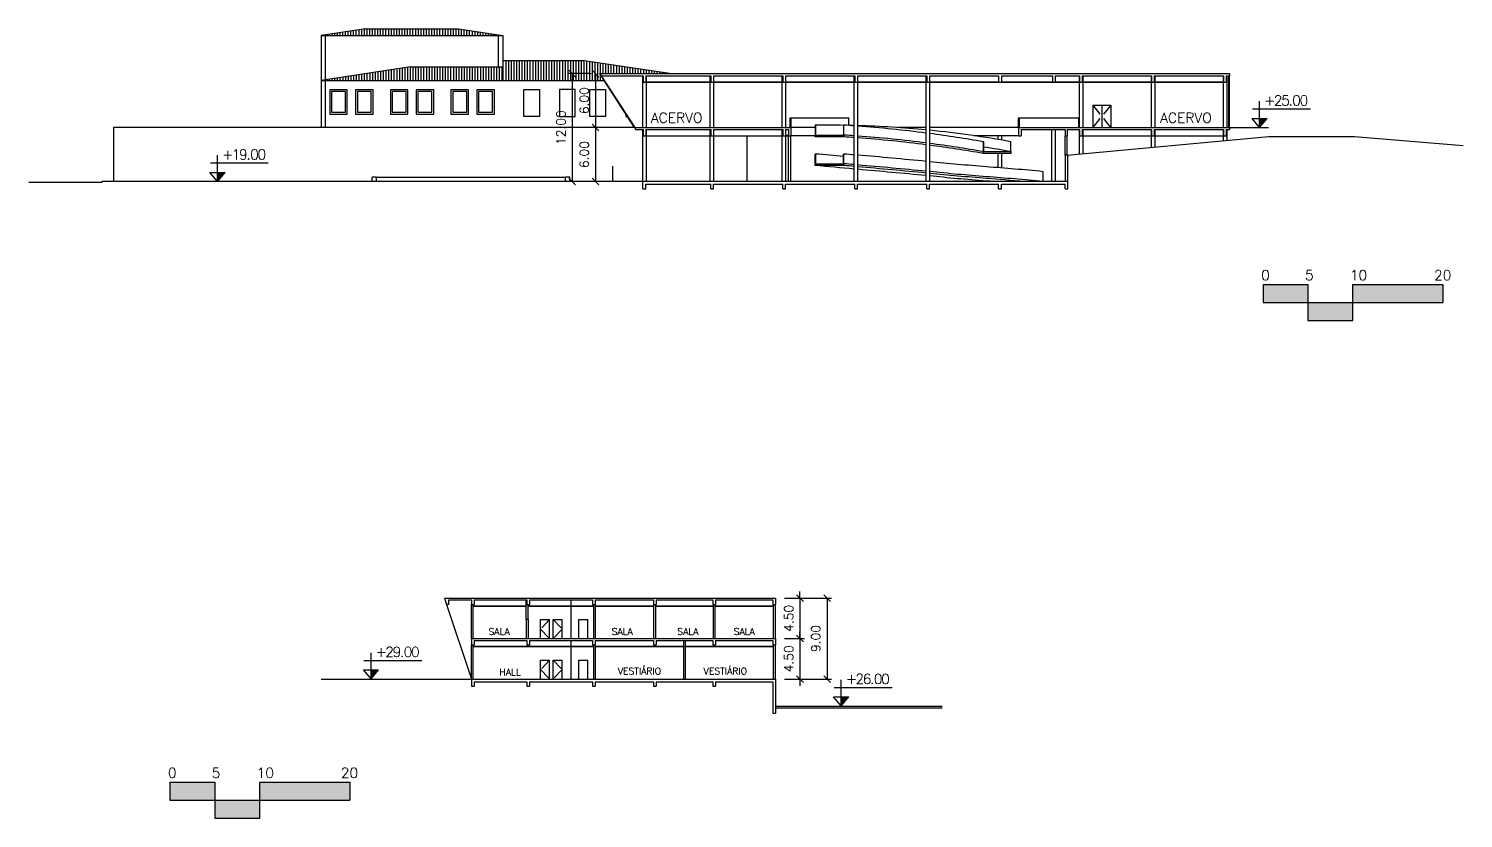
# Model space of a CAD drawing. Header units: millimetres. Extents: x 55520 to 96084, y -58491 to -49645.
# Drawn here: x 89833 to 89992.5, y -52108.5 to -52020.7 of the extents above; entities that cross this region are included whole.
import ezdxf

# ---------------------------------------------------------------- set-up
doc = ezdxf.new("R2010")
doc.units = ezdxf.units.MM
doc.header["$PDMODE"] = 35
doc.linetypes.add('HIDDEN', pattern=[9.525, 6.35, -3.175])
for name, color, linetype in [('05_Mobiliário', 1, 'Continuous'), ('Alvenaria Corte', 30, 'Continuous'), ('Alvenaria Vista', 40, 'Continuous'), ('ARQ-COTAS', 1, 'Continuous'), ('ARQ-SÍMBOLOS', 2, 'Continuous'), ('ARQ-TEXTO2', 2, 'Continuous'), ('Cinza', 9, 'Continuous'), ('Esquadrias', 241, 'Continuous'), ('Linha Fina', 100, 'Continuous'), ('Pilares', 181, 'Continuous'), ('Projeção', 60, 'HIDDEN'), ('VPORTS', 7, 'Continuous')]:
    doc.layers.add(name, color=color, linetype=linetype)
doc.styles.add('ROMANS', font='romans.shx')
doc.styles.add('Romans_Anot', font='romans.shx')
doc.dimstyles.new('Escala 1-500', dxfattribs={"dimscale": 5, "dimtxt": 0.2, "dimasz": 0.15, "dimexe": 0.1, "dimexo": 0.2, "dimgap": 0.15, "dimtad": 1, "dimzin": 4, "dimdsep": 46, "dimtxsty": 'Romans_Anot', "dimblk": 'OBLIQUE', "dimcen": 0.25, "dimclrd": 256, "dimclre": 256, "dimclrt": 2, "dimadec": 0, "dimazin": 0, "dimtfac": 1, "dimtix": 1, "dimtmove": 2, "dimatfit": 3, "dimfxl": 1, "dimtfillclr": 256, "dimlwd": -1, "dimlwe": -1, "dimarcsym": 0})

# ---------------------------------------------------------------- blocks, each defined once
blk = doc.blocks.new('Elevação Corte')
at = {"layer": 'ARQ-SÍMBOLOS'}
h = blk.add_hatch(color=1, dxfattribs=at)
h.dxf.hatch_style = 1
h.paths.add_polyline_path([(40596.7, -39724.34), (40595.86, -39724.34), (40595.86, -39725.34)])
at = {"layer": 'ARQ-SÍMBOLOS', "color": 1}
for p, q in [((40595.86, -39725.34), (40595.86, -39722.42)), ((40595.02, -39724.34), (40596.7, -39724.34)), ((40595.86, -39725.34), (40595.02, -39724.34)), ((40595.07, -39723.27), (40601.51, -39723.27)), ((40595.86, -39725.34), (40596.7, -39724.34))]:
    blk.add_line(p, q, dxfattribs=at)
blk = doc.blocks.new('_Oblique')
at = {"color": 0, "linetype": 'ByBlock', "lineweight": -2}
blk.add_line((-0.5, -0.5), (0.5, 0.5), dxfattribs=at)
blk = doc.blocks.new('*D18')
at = {"layer": 'ARQ-COTAS', "transparency": 16777216}
for p, q in [((89895.47, -52025.73), (89895.51, -52025.73)), ((89896.01, -52025.73), (89896.01, -52031.73)), ((89899.34, -52031.73), (89895.51, -52031.73))]:
    blk.add_line(p, q, dxfattribs=at)
at = {"layer": 'Defpoints', "color": 0, "transparency": 16777216}
for p in [(89896.47, -52025.73), (89896.01, -52031.73), (89900.34, -52031.73)]:
    blk.add_point(p, dxfattribs=at)
at = {"layer": 'ARQ-COTAS', "transparency": 16777216, "xscale": 0.75, "yscale": 0.75, "zscale": 0.75}
for p, rotation in [((89896.01, -52025.73), 90), ((89896.01, -52031.73), 270)]:
    blk.add_blockref('_Oblique', p, dxfattribs=dict(at, rotation=rotation))
at = {"layer": 'ARQ-COTAS', "color": 2, "transparency": 16777216, "insert": (89894.76, -52028.73), "char_height": 1, "attachment_point": 5, "rotation": 90, "style": 'Romans_Anot'}
blk.add_mtext('6.00', dxfattribs=at)
blk = doc.blocks.new('*D19')
at = {"layer": 'ARQ-COTAS', "transparency": 16777216}
for p, q in [((89899.34, -52031.73), (89895.51, -52031.73)), ((89896.01, -52031.73), (89896.01, -52037.73)), ((89900.22, -52037.73), (89895.51, -52037.73))]:
    blk.add_line(p, q, dxfattribs=at)
at = {"layer": 'Defpoints', "color": 0, "transparency": 16777216}
for p in [(89900.34, -52031.73), (89896.01, -52037.73), (89901.22, -52037.73)]:
    blk.add_point(p, dxfattribs=at)
at = {"layer": 'ARQ-COTAS', "transparency": 16777216, "xscale": 0.75, "yscale": 0.75, "zscale": 0.75}
for p, rotation in [((89896.01, -52031.73), 90), ((89896.01, -52037.73), 270)]:
    blk.add_blockref('_Oblique', p, dxfattribs=dict(at, rotation=rotation))
at = {"layer": 'ARQ-COTAS', "color": 2, "transparency": 16777216, "insert": (89894.76, -52034.73), "char_height": 1, "attachment_point": 5, "rotation": 90, "style": 'Romans_Anot'}
blk.add_mtext('6.00', dxfattribs=at)
blk = doc.blocks.new('*D20')
at = {"layer": 'ARQ-COTAS', "transparency": 16777216}
for p, q in [((89895.47, -52025.73), (89892.92, -52025.73)), ((89893.42, -52025.73), (89893.42, -52037.73)), ((89895.47, -52037.73), (89892.92, -52037.73))]:
    blk.add_line(p, q, dxfattribs=at)
at = {"layer": 'Defpoints', "color": 0, "transparency": 16777216}
for p in [(89896.47, -52025.73), (89893.42, -52037.73), (89896.47, -52037.73)]:
    blk.add_point(p, dxfattribs=at)
at = {"layer": 'ARQ-COTAS', "transparency": 16777216, "xscale": 0.75, "yscale": 0.75, "zscale": 0.75}
for p, rotation in [((89893.42, -52025.73), 90), ((89893.42, -52037.73), 270)]:
    blk.add_blockref('_Oblique', p, dxfattribs=dict(at, rotation=rotation))
at = {"layer": 'ARQ-COTAS', "color": 2, "transparency": 16777216, "insert": (89892.17, -52031.73), "char_height": 1, "attachment_point": 5, "rotation": 90, "style": 'Romans_Anot'}
blk.add_mtext('12.00', dxfattribs=at)
blk = doc.blocks.new('Escala')
at = {"layer": 'Linha Fina'}
h = blk.add_hatch(color=256, dxfattribs=at)
h.dxf.hatch_style = 1
h.paths.add_polyline_path([(40663.48, -39178.74), (40663.48, -39180.74), (40673.48, -39180.74), (40673.48, -39178.74)])
h.paths.add_polyline_path([(40663.48, -39182.74), (40663.48, -39180.74), (40658.48, -39180.74), (40658.48, -39182.74)])
h.paths.add_polyline_path([(40658.48, -39180.74), (40658.48, -39178.74), (40653.48, -39178.74), (40653.48, -39180.74)])
for p, q in [((40653.48, -39178.74), (40658.48, -39178.74)), ((40653.48, -39178.74), (40653.48, -39180.74)), ((40658.48, -39178.74), (40658.48, -39180.74)), ((40663.48, -39180.74), (40663.48, -39178.74)), ((40663.48, -39178.74), (40673.48, -39178.74)), ((40673.48, -39178.74), (40673.48, -39180.74)), ((40653.48, -39180.74), (40673.48, -39180.74)), ((40658.48, -39180.74), (40658.48, -39182.74)), ((40663.48, -39182.74), (40663.48, -39180.74)), ((40658.48, -39182.74), (40663.48, -39182.74))]:
    blk.add_line(p, q, dxfattribs=at)
at = {"layer": 'ARQ-TEXTO2', "attachment_point": 1, "style": 'ROMANS'}
for s, insert, char_height in [('0', (40653.28, -39177.13), 1.12), ('5', (40658.15, -39177.13), 1.12), ('10', (40663.14, -39177.13), 1.125), ('20', (40672.49, -39177.13), 1.125)]:
    blk.add_mtext(s, dxfattribs=dict(at, insert=insert, char_height=char_height))
blk = doc.blocks.new('*D35')
at = {"layer": 'ARQ-COTAS', "transparency": 16777216}
for p, q in [((89917.01, -52084.02), (89919.24, -52084.02)), ((89918.74, -52084.02), (89918.74, -52083.27)), ((89918.74, -52084.02), (89918.74, -52088.52)), ((89917.01, -52088.52), (89919.24, -52088.52)), ((89918.74, -52088.52), (89918.74, -52089.27))]:
    blk.add_line(p, q, dxfattribs=at)
at = {"layer": 'Defpoints', "color": 0, "transparency": 16777216}
for p in [(89916.01, -52084.02), (89916.01, -52088.52), (89918.74, -52088.52)]:
    blk.add_point(p, dxfattribs=at)
at = {"layer": 'ARQ-COTAS', "transparency": 16777216, "xscale": 0.75, "yscale": 0.75, "zscale": 0.75}
for p, rotation in [((89918.74, -52084.02), 270), ((89918.74, -52088.52), 90)]:
    blk.add_blockref('_Oblique', p, dxfattribs=dict(at, rotation=rotation))
at = {"layer": 'ARQ-COTAS', "color": 2, "transparency": 16777216, "insert": (89917.49, -52086.27), "char_height": 1, "attachment_point": 5, "rotation": 90, "style": 'Romans_Anot'}
blk.add_mtext('4.50', dxfattribs=at)
blk = doc.blocks.new('*D36')
at = {"layer": 'ARQ-COTAS', "transparency": 16777216}
for p, q in [((89917.01, -52088.52), (89919.24, -52088.52)), ((89918.74, -52088.52), (89918.74, -52087.77)), ((89918.74, -52088.52), (89918.74, -52093.02)), ((89917.01, -52093.02), (89919.24, -52093.02)), ((89918.74, -52093.02), (89918.74, -52093.77))]:
    blk.add_line(p, q, dxfattribs=at)
at = {"layer": 'Defpoints', "color": 0, "transparency": 16777216}
for p in [(89916.01, -52088.52), (89916.01, -52093.02), (89918.74, -52093.02)]:
    blk.add_point(p, dxfattribs=at)
at = {"layer": 'ARQ-COTAS', "transparency": 16777216, "xscale": 0.75, "yscale": 0.75, "zscale": 0.75}
for p, rotation in [((89918.74, -52088.52), 270), ((89918.74, -52093.02), 90)]:
    blk.add_blockref('_Oblique', p, dxfattribs=dict(at, rotation=rotation))
at = {"layer": 'ARQ-COTAS', "color": 2, "transparency": 16777216, "insert": (89917.49, -52090.77), "char_height": 1, "attachment_point": 5, "rotation": 90, "style": 'Romans_Anot'}
blk.add_mtext('4.50', dxfattribs=at)
blk = doc.blocks.new('*D37')
at = {"layer": 'ARQ-COTAS', "transparency": 16777216}
for p, q in [((89917.01, -52084.02), (89922.25, -52084.02)), ((89921.75, -52084.02), (89921.75, -52093.02)), ((89917.01, -52093.02), (89922.25, -52093.02))]:
    blk.add_line(p, q, dxfattribs=at)
at = {"layer": 'Defpoints', "color": 0, "transparency": 16777216}
for p in [(89916.01, -52084.02), (89916.01, -52093.02), (89921.75, -52093.02)]:
    blk.add_point(p, dxfattribs=at)
at = {"layer": 'ARQ-COTAS', "transparency": 16777216, "xscale": 0.75, "yscale": 0.75, "zscale": 0.75}
for p, rotation in [((89921.75, -52084.02), 90), ((89921.75, -52093.02), 270)]:
    blk.add_blockref('_Oblique', p, dxfattribs=dict(at, rotation=rotation))
at = {"layer": 'ARQ-COTAS', "color": 2, "transparency": 16777216, "insert": (89920.5, -52088.52), "char_height": 1, "attachment_point": 5, "rotation": 90, "style": 'Romans_Anot'}
blk.add_mtext('9.00', dxfattribs=at)

msp = doc.modelspace()

# ---------------------------------------------------------------- linework, layer by layer
at = {"layer": '05_Mobiliário'}
for p, q in [((89917.706, -52030.627), (89924.178, -52030.627)), ((89924.178, -52031.493), (89924.178, -52030.627)), ((89943.09, -52030.627), (89949.712, -52030.627)), ((89949.712, -52030.627), (89949.712, -52031.727)), ((89945.764, -52037.727), (89945.764, -52036.627))]:
    msp.add_line(p, q, dxfattribs=at)
for centre, radius, start, end in [((89920.815, -52180.447), 148.991, 88.93879, 90.12721), ((89914.395, -52175.315), 144.154, 85.87256, 86.3294), ((89920.815, -52180.447), 148.991, 88.47846, 88.69809), ((89921.63, -52146.886), 115.435, 84.46151, 88.24208), ((89914.395, -52175.315), 144.154, 82.67651, 85.71315), ((89921.63, -52146.886), 115.435, 79.73906, 84.26201), ((89914.395, -52175.315), 144.154, 80.12508, 82.51619), ((89845.917, -52900.768), 869.307, 84.874801, 85.079259), ((89849.057, -52900.768), 869.307, 85.003395, 85.079259), ((89849.057, -52900.749), 869.307, 84.473884, 84.97693), ((89849.057, -52900.749), 869.307, 84.243363, 84.447397), ((89921.836, -52233.406), 198.104, 84.89712, 85.82713), ((89923.975, -52254.04), 218.502, 84.27688, 85.93704)]:
    msp.add_arc(centre, radius, start, end, dxfattribs=at)
at = {"layer": 'Alvenaria Corte'}
for p, q in [((89917.458, -52037.727), (89917.458, -52032.627)), ((89917.706, -52037.727), (89917.706, -52032.627)), ((89948.198, -52034.789), (89948.198, -52032.627)), ((89948.446, -52034.789), (89948.446, -52032.627)), ((89871.671, -52037.227), (89871.171, -52037.227)), ((89871.171, -52037.727), (89871.171, -52037.227)), ((89871.671, -52037.727), (89871.671, -52037.227)), ((89893.171, -52037.227), (89892.671, -52037.227)), ((89892.671, -52037.727), (89892.671, -52037.227)), ((89893.171, -52037.727), (89893.171, -52037.227)), ((89888.31, -52086.417), (89888.31, -52084.217)), ((89896.01, -52088.517), (89896.01, -52084.217)), ((89882.21, -52088.517), (89882.21, -52084.717)), ((89882.41, -52088.517), (89882.41, -52084.717)), ((89888.51, -52086.417), (89888.51, -52084.717)), ((89895.81, -52088.517), (89895.81, -52084.717)), ((89902.51, -52088.517), (89902.51, -52084.717)), ((89902.71, -52088.517), (89902.71, -52084.717)), ((89909.11, -52088.517), (89909.11, -52084.717)), ((89909.31, -52088.517), (89909.31, -52084.717)), ((89915.81, -52088.517), (89915.81, -52084.717)), ((89916.01, -52088.517), (89916.01, -52084.717)), ((89888.51, -52086.417), (89888.31, -52086.417)), ((89882.21, -52093.017), (89882.21, -52089.217)), ((89882.41, -52093.017), (89882.41, -52089.217)), ((89895.81, -52093.017), (89895.81, -52089.217)), ((89896.01, -52093.017), (89896.01, -52088.717)), ((89905.81, -52093.017), (89905.81, -52088.717)), ((89906.01, -52093.017), (89906.01, -52088.717)), ((89915.81, -52093.017), (89915.81, -52089.217)), ((89916.01, -52093.017), (89916.01, -52089.217))]:
    msp.add_line(p, q, dxfattribs=at)
at = {"layer": 'Alvenaria Vista'}
for p, q in [((89901.271, -52031.727), (89901.271, -52025.977)), ((89901.671, -52026.627), (89901.671, -52025.977)), ((89901.671, -52031.727), (89901.671, -52026.677)), ((89908.771, -52026.627), (89908.771, -52025.977)), ((89908.771, -52031.727), (89908.771, -52026.677)), ((89909.171, -52026.627), (89909.171, -52025.977)), ((89909.171, -52031.727), (89909.171, -52026.677)), ((89916.771, -52026.627), (89916.771, -52025.977)), ((89916.771, -52031.727), (89916.771, -52026.677)), ((89917.171, -52026.627), (89917.171, -52025.977)), ((89917.171, -52031.727), (89917.171, -52026.677)), ((89924.771, -52026.627), (89924.771, -52025.977)), ((89924.771, -52037.727), (89924.771, -52026.677)), ((89925.171, -52026.627), (89925.171, -52025.977)), ((89925.171, -52037.727), (89925.171, -52026.677)), ((89932.771, -52026.627), (89932.771, -52025.977)), ((89932.771, -52037.727), (89932.771, -52026.677)), ((89933.171, -52026.627), (89933.171, -52025.977)), ((89933.171, -52037.727), (89933.171, -52026.677)), ((89949.771, -52025.977), (89949.771, -52026.627)), ((89949.771, -52026.677), (89949.771, -52031.727)), ((89950.171, -52025.977), (89950.171, -52026.627)), ((89950.171, -52026.677), (89950.171, -52031.727)), ((89957.771, -52025.977), (89957.771, -52026.627)), ((89957.771, -52026.677), (89957.771, -52031.727)), ((89958.171, -52025.977), (89958.171, -52026.627)), ((89958.171, -52026.677), (89958.171, -52031.727)), ((89965.771, -52025.977), (89965.771, -52026.627)), ((89965.771, -52026.677), (89965.771, -52031.727)), ((89966.171, -52025.977), (89966.171, -52031.727)), ((89901.271, -52037.727), (89901.271, -52031.927)), ((89901.671, -52037.727), (89901.671, -52031.927)), ((89908.771, -52037.727), (89908.771, -52031.927)), ((89909.171, -52037.727), (89909.171, -52031.927)), ((89916.771, -52037.727), (89916.771, -52031.927)), ((89917.171, -52032.577), (89917.171, -52031.927)), ((89920.434, -52031.727), (89917.706, -52031.727)), ((89932.771, -52031.727), (89929.61, -52031.727)), ((89943.04, -52031.727), (89933.171, -52031.727)), ((89946.747, -52037.727), (89946.747, -52031.927)), ((89947.147, -52037.727), (89947.147, -52031.927)), ((89949.771, -52031.927), (89949.771, -52034.667)), ((89950.171, -52031.927), (89950.171, -52034.63)), ((89957.771, -52031.927), (89957.771, -52033.93)), ((89958.171, -52031.927), (89958.171, -52033.893)), ((89965.771, -52031.927), (89965.771, -52033.194)), ((89966.171, -52031.927), (89966.171, -52033.157)), ((89917.171, -52037.727), (89917.171, -52032.627)), ((89920.434, -52032.627), (89917.706, -52032.627)), ((89943.04, -52032.627), (89938.066, -52032.627)), ((89940.771, -52033.049), (89940.771, -52032.627)), ((89941.171, -52033.117), (89941.171, -52032.627)), ((89940.771, -52036.184), (89940.771, -52034.597)), ((89941.171, -52036.215), (89941.171, -52034.597)), ((89893.31, -52084.867), (89893.31, -52084.217)), ((89893.31, -52088.517), (89893.31, -52084.917)), ((89888.31, -52086.417), (89888.31, -52088.517)), ((89888.51, -52086.417), (89888.51, -52088.517)), ((89893.31, -52089.367), (89893.31, -52088.717)), ((89893.31, -52093.017), (89893.31, -52089.417))]:
    msp.add_line(p, q, dxfattribs=at)
at = {"layer": 'Alvenaria Vista', "color": 1}
for p, q in [((89842.428, -52031.727), (89842.428, -52037.727)), ((89900.342, -52031.727), (89842.428, -52031.727)), ((89901.671, -52032.627), (89908.771, -52032.627)), ((89909.171, -52032.627), (89916.771, -52032.627)), ((89912.841, -52032.627), (89912.841, -52037.727)), ((89950.171, -52032.627), (89957.771, -52032.627)), ((89958.171, -52032.627), (89965.771, -52032.627)), ((89871.671, -52037.227), (89892.671, -52037.227)), ((89889.91, -52088.517), (89889.91, -52086.417)), ((89889.91, -52086.417), (89890.91, -52086.417)), ((89890.91, -52088.517), (89890.91, -52086.417)), ((89891.31, -52086.417), (89892.31, -52086.417)), ((89891.31, -52088.517), (89891.31, -52086.417)), ((89892.31, -52088.517), (89892.31, -52086.417)), ((89894.16, -52086.417), (89895.16, -52086.417)), ((89894.16, -52088.517), (89894.16, -52086.417)), ((89895.16, -52088.517), (89895.16, -52086.417)), ((89889.91, -52093.017), (89889.91, -52090.917)), ((89889.91, -52090.917), (89890.91, -52090.917)), ((89890.91, -52093.017), (89890.91, -52090.917)), ((89891.31, -52093.017), (89891.31, -52090.917)), ((89891.31, -52090.917), (89892.31, -52090.917)), ((89892.31, -52093.017), (89892.31, -52090.917)), ((89894.16, -52093.017), (89894.16, -52090.917)), ((89894.16, -52090.917), (89895.16, -52090.917)), ((89895.16, -52093.017), (89895.16, -52090.917))]:
    msp.add_line(p, q, dxfattribs=at)
at = {"layer": 'Alvenaria Vista'}
for centre, radius, start, end in [((89914.395, -52176.415), 144.154, 85.87256, 86.3294), ((89914.395, -52176.615), 144.154, 85.87256, 86.3294), ((89914.395, -52176.415), 144.154, 82.67651, 85.71315), ((89914.395, -52176.615), 144.154, 82.67651, 85.71315), ((89914.395, -52176.415), 144.154, 80.12508, 82.51619), ((89914.395, -52176.615), 144.154, 80.12508, 82.51619), ((89921.63, -52147.986), 115.435, 79.73906, 81.26136), ((89845.867, -52902.049), 869.307, 84.792295, 85.079259), ((89849.057, -52901.849), 869.307, 85.003395, 85.079259), ((89849.057, -52902.049), 869.307, 85.003395, 85.079259), ((89849.057, -52901.849), 869.307, 84.473884, 84.97693), ((89849.057, -52902.049), 869.307, 84.473884, 84.97693), ((89849.031, -52902.332), 869.307, 84.473884, 84.975227), ((89849.057, -52901.849), 869.307, 84.243363, 84.447397), ((89849.03, -52902.332), 869.307, 84.243363, 84.447397), ((89849.057, -52902.049), 869.307, 84.243363, 84.447397), ((89921.809, -52234.988), 198.104, 84.89712, 85.82713), ((89921.836, -52234.506), 198.104, 84.89712, 85.82713), ((89921.836, -52234.706), 198.104, 84.89712, 85.82713), ((89923.947, -52255.622), 218.502, 85.72896, 85.93704), ((89923.975, -52255.14), 218.502, 84.27688, 85.93704), ((89923.975, -52255.34), 218.502, 84.82938, 85.93704)]:
    msp.add_arc(centre, radius, start, end, dxfattribs=at)
at = {"layer": 'Cinza'}
for p, q in [((89870.451, -52020.736), (89865.51, -52021.477)), ((89870.286, -52020.76), (89870.286, -52021.477)), ((89870.451, -52020.736), (89880.786, -52020.736)), ((89870.586, -52020.736), (89870.586, -52021.477)), ((89870.886, -52020.736), (89870.886, -52021.477)), ((89871.186, -52020.736), (89871.186, -52021.477)), ((89871.486, -52020.736), (89871.486, -52021.477)), ((89871.786, -52020.736), (89871.786, -52021.477)), ((89872.086, -52020.736), (89872.086, -52021.477)), ((89872.386, -52020.736), (89872.386, -52021.477)), ((89872.686, -52020.736), (89872.686, -52021.477)), ((89872.986, -52020.736), (89872.986, -52021.477)), ((89873.286, -52020.736), (89873.286, -52021.477)), ((89873.586, -52020.736), (89873.586, -52021.477)), ((89873.886, -52020.736), (89873.886, -52021.477)), ((89874.186, -52020.736), (89874.186, -52021.477)), ((89874.486, -52020.736), (89874.486, -52021.477)), ((89874.786, -52020.736), (89874.786, -52021.477)), ((89875.086, -52020.736), (89875.086, -52021.477)), ((89875.386, -52020.736), (89875.386, -52021.477)), ((89875.686, -52020.736), (89875.686, -52021.477)), ((89875.986, -52020.736), (89875.986, -52021.477)), ((89876.286, -52020.736), (89876.286, -52021.477)), ((89876.586, -52020.736), (89876.586, -52021.477)), ((89876.886, -52020.736), (89876.886, -52021.477)), ((89877.186, -52020.736), (89877.186, -52021.477)), ((89877.486, -52020.736), (89877.486, -52021.477)), ((89877.786, -52020.736), (89877.786, -52021.477)), ((89878.086, -52020.736), (89878.086, -52021.477)), ((89878.386, -52020.736), (89878.386, -52021.477)), ((89878.686, -52020.736), (89878.686, -52021.477)), ((89878.986, -52020.736), (89878.986, -52021.477)), ((89879.286, -52020.736), (89879.286, -52021.477)), ((89879.586, -52020.736), (89879.586, -52021.477)), ((89879.886, -52020.736), (89879.886, -52021.477)), ((89880.186, -52020.736), (89880.186, -52021.477)), ((89880.486, -52020.736), (89880.486, -52021.477)), ((89880.786, -52020.736), (89885.727, -52021.477)), ((89880.786, -52020.736), (89880.786, -52021.477)), ((89865.51, -52021.477), (89865.51, -52031.727)), ((89865.51, -52021.477), (89885.727, -52021.477)), ((89866.01, -52026.402), (89866.01, -52021.477)), ((89866.086, -52021.39), (89866.086, -52021.477)), ((89866.386, -52021.345), (89866.386, -52021.477)), ((89866.686, -52021.3), (89866.686, -52021.477)), ((89866.986, -52021.255), (89866.986, -52021.477)), ((89867.286, -52021.21), (89867.286, -52021.477)), ((89867.586, -52021.165), (89867.586, -52021.477)), ((89867.886, -52021.12), (89867.886, -52021.477)), ((89868.186, -52021.075), (89868.186, -52021.477)), ((89868.486, -52021.03), (89868.486, -52021.477)), ((89868.786, -52020.985), (89868.786, -52021.477)), ((89869.086, -52020.94), (89869.086, -52021.477)), ((89869.386, -52020.895), (89869.386, -52021.477)), ((89869.686, -52020.85), (89869.686, -52021.477)), ((89869.986, -52020.805), (89869.986, -52021.477)), ((89881.086, -52020.781), (89881.086, -52021.477)), ((89881.386, -52020.826), (89881.386, -52021.477)), ((89881.686, -52020.871), (89881.686, -52021.477)), ((89881.986, -52020.916), (89881.986, -52021.477)), ((89882.286, -52020.961), (89882.286, -52021.477)), ((89882.586, -52021.006), (89882.586, -52021.477)), ((89882.886, -52021.051), (89882.886, -52021.477)), ((89883.186, -52021.096), (89883.186, -52021.477)), ((89883.486, -52021.141), (89883.486, -52021.477)), ((89883.786, -52021.186), (89883.786, -52021.477)), ((89884.086, -52021.231), (89884.086, -52021.477)), ((89884.386, -52021.276), (89884.386, -52021.477)), ((89884.686, -52021.321), (89884.686, -52021.477)), ((89884.986, -52021.366), (89884.986, -52021.477)), ((89885.227, -52024.989), (89885.227, -52021.477)), ((89885.286, -52021.411), (89885.286, -52021.477)), ((89885.727, -52021.477), (89885.727, -52026.477)), ((89875.431, -52024.989), (89865.51, -52026.477)), ((89871.81, -52025.532), (89871.81, -52026.477)), ((89872.11, -52025.487), (89872.11, -52026.477)), ((89872.41, -52025.442), (89872.41, -52026.477)), ((89872.71, -52025.397), (89872.71, -52026.477)), ((89873.01, -52025.352), (89873.01, -52026.477)), ((89873.31, -52025.307), (89873.31, -52026.477)), ((89873.61, -52025.262), (89873.61, -52026.477)), ((89873.91, -52025.217), (89873.91, -52026.477)), ((89874.21, -52025.172), (89874.21, -52026.477)), ((89874.51, -52025.127), (89874.51, -52026.477)), ((89874.81, -52025.082), (89874.81, -52026.477)), ((89875.11, -52025.037), (89875.11, -52026.477)), ((89875.41, -52024.992), (89875.41, -52026.477)), ((89875.431, -52024.989), (89885.727, -52024.989)), ((89875.71, -52024.989), (89875.71, -52026.477)), ((89876.01, -52024.989), (89876.01, -52026.477)), ((89876.31, -52024.989), (89876.31, -52026.477)), ((89876.61, -52024.989), (89876.61, -52026.477)), ((89876.91, -52024.989), (89876.91, -52026.477)), ((89877.21, -52024.989), (89877.21, -52026.477)), ((89877.51, -52024.989), (89877.51, -52026.477)), ((89877.81, -52024.989), (89877.81, -52026.477)), ((89878.11, -52024.989), (89878.11, -52026.477)), ((89878.41, -52024.989), (89878.41, -52026.477)), ((89878.71, -52024.989), (89878.71, -52026.477)), ((89879.01, -52024.989), (89879.01, -52026.477)), ((89879.31, -52024.989), (89879.31, -52026.477)), ((89879.61, -52024.989), (89879.61, -52026.477)), ((89879.91, -52024.989), (89879.91, -52026.477)), ((89880.21, -52024.989), (89880.21, -52026.477)), ((89880.51, -52024.989), (89880.51, -52026.477)), ((89880.81, -52024.989), (89880.81, -52026.477)), ((89881.11, -52024.989), (89881.11, -52026.477)), ((89881.41, -52024.989), (89881.41, -52026.477)), ((89881.71, -52024.989), (89881.71, -52026.477)), ((89882.01, -52024.989), (89882.01, -52026.477)), ((89882.31, -52024.989), (89882.31, -52026.477)), ((89882.61, -52024.989), (89882.61, -52026.477)), ((89882.91, -52024.989), (89882.91, -52026.477)), ((89883.21, -52024.989), (89883.21, -52026.477)), ((89883.51, -52024.989), (89883.51, -52026.477)), ((89883.81, -52024.989), (89883.81, -52026.477)), ((89884.11, -52024.989), (89884.11, -52026.477)), ((89884.41, -52024.989), (89884.41, -52026.477)), ((89884.71, -52024.989), (89884.71, -52026.477)), ((89885.01, -52024.989), (89885.01, -52026.477)), ((89885.31, -52024.989), (89885.31, -52026.477)), ((89885.61, -52024.989), (89885.61, -52026.477)), ((89885.727, -52024.287), (89894.764, -52024.287)), ((89886.027, -52024.287), (89886.027, -52026.477)), ((89886.327, -52024.287), (89886.327, -52026.477)), ((89886.627, -52024.287), (89886.627, -52026.477)), ((89886.927, -52024.287), (89886.927, -52026.477)), ((89887.227, -52024.287), (89887.227, -52026.477)), ((89887.527, -52024.287), (89887.527, -52026.477)), ((89887.827, -52024.287), (89887.827, -52026.477)), ((89888.127, -52024.287), (89888.127, -52026.477)), ((89888.427, -52024.287), (89888.427, -52026.477)), ((89888.727, -52024.287), (89888.727, -52026.477)), ((89889.027, -52024.287), (89889.027, -52026.477)), ((89889.327, -52024.287), (89889.327, -52026.477)), ((89889.627, -52024.287), (89889.627, -52026.477)), ((89889.927, -52024.287), (89889.927, -52026.477)), ((89890.227, -52024.287), (89890.227, -52026.477)), ((89890.527, -52024.287), (89890.527, -52026.477)), ((89890.827, -52024.287), (89890.827, -52026.477)), ((89891.127, -52024.287), (89891.127, -52026.477)), ((89891.427, -52024.287), (89891.427, -52026.477)), ((89891.727, -52024.287), (89891.727, -52026.477)), ((89892.027, -52024.287), (89892.027, -52026.477)), ((89892.327, -52024.287), (89892.327, -52026.477)), ((89892.627, -52024.287), (89892.627, -52026.477)), ((89892.927, -52024.287), (89892.927, -52026.477)), ((89893.227, -52024.287), (89893.227, -52026.477)), ((89893.527, -52024.287), (89893.527, -52026.477)), ((89893.827, -52024.287), (89893.827, -52026.477)), ((89894.127, -52024.287), (89894.127, -52026.477)), ((89894.427, -52024.287), (89894.427, -52026.477)), ((89894.727, -52024.287), (89894.727, -52026.477)), ((89894.764, -52024.287), (89904.513, -52025.727)), ((89895.027, -52024.326), (89895.027, -52026.477)), ((89895.327, -52024.37), (89895.327, -52026.477)), ((89895.627, -52024.414), (89895.627, -52026.477)), ((89895.927, -52024.459), (89895.927, -52026.477)), ((89896.227, -52024.503), (89896.227, -52026.477)), ((89896.527, -52024.547), (89896.527, -52025.727)), ((89896.827, -52024.592), (89896.827, -52025.727)), ((89897.127, -52024.636), (89897.127, -52025.727)), ((89897.427, -52024.68), (89897.427, -52025.727)), ((89897.727, -52024.724), (89897.727, -52025.727)), ((89898.027, -52024.769), (89898.027, -52025.727)), ((89898.327, -52024.813), (89898.327, -52025.727)), ((89898.627, -52024.857), (89898.627, -52025.727)), ((89898.927, -52024.902), (89898.927, -52025.727)), ((89899.227, -52024.946), (89899.227, -52025.727)), ((89899.527, -52024.99), (89899.527, -52025.727)), ((89899.827, -52025.035), (89899.827, -52025.727)), ((89900.127, -52025.079), (89900.127, -52025.727)), ((89900.427, -52025.123), (89900.427, -52025.727)), ((89900.727, -52025.168), (89900.727, -52025.727)), ((89901.027, -52025.212), (89901.027, -52025.727)), ((89901.327, -52025.256), (89901.327, -52025.727)), ((89901.627, -52025.3), (89901.627, -52025.727)), ((89901.927, -52025.345), (89901.927, -52025.727)), ((89902.227, -52025.389), (89902.227, -52025.727)), ((89902.527, -52025.433), (89902.527, -52025.727)), ((89902.827, -52025.478), (89902.827, -52025.727)), ((89903.127, -52025.522), (89903.127, -52025.727)), ((89865.51, -52026.477), (89896.955, -52026.477)), ((89865.81, -52026.432), (89865.81, -52026.477)), ((89866.01, -52031.727), (89866.01, -52026.477)), ((89866.11, -52026.387), (89866.11, -52026.477)), ((89866.41, -52026.342), (89866.41, -52026.477)), ((89866.71, -52026.297), (89866.71, -52026.477)), ((89867.01, -52026.252), (89867.01, -52026.477)), ((89867.31, -52026.207), (89867.31, -52026.477)), ((89867.61, -52026.162), (89867.61, -52026.477)), ((89867.91, -52026.117), (89867.91, -52026.477)), ((89868.21, -52026.072), (89868.21, -52026.477)), ((89868.51, -52026.027), (89868.51, -52026.477)), ((89868.81, -52025.982), (89868.81, -52026.477)), ((89869.11, -52025.937), (89869.11, -52026.477)), ((89869.41, -52025.892), (89869.41, -52026.477)), ((89869.71, -52025.847), (89869.71, -52026.477)), ((89870.01, -52025.802), (89870.01, -52026.477)), ((89870.31, -52025.757), (89870.31, -52026.477)), ((89870.61, -52025.712), (89870.61, -52026.477)), ((89870.91, -52025.667), (89870.91, -52026.477)), ((89871.21, -52025.622), (89871.21, -52026.477)), ((89871.51, -52025.577), (89871.51, -52026.477)), ((89896.527, -52025.814), (89896.527, -52026.477)), ((89903.427, -52025.566), (89903.427, -52025.727)), ((89903.727, -52025.611), (89903.727, -52025.727)), ((89904.027, -52025.655), (89904.027, -52025.727))]:
    msp.add_line(p, q, dxfattribs=at)
for points in [[(89866.47, -52027.527), (89866.47, -52030.227), (89868.42, -52030.227), (89868.42, -52027.527)], [(89866.67, -52027.727), (89866.67, -52030.027), (89868.22, -52030.027), (89868.22, -52027.727)], [(89869.339, -52027.527), (89869.339, -52030.227), (89871.289, -52030.227), (89871.289, -52027.527)], [(89869.539, -52027.727), (89869.539, -52030.027), (89871.089, -52030.027), (89871.089, -52027.727)], [(89873.209, -52027.527), (89873.209, -52030.227), (89875.159, -52030.227), (89875.159, -52027.527)], [(89873.409, -52027.727), (89873.409, -52030.027), (89874.959, -52030.027), (89874.959, -52027.727)], [(89876.079, -52027.527), (89876.079, -52030.227), (89878.029, -52030.227), (89878.029, -52027.527)], [(89876.279, -52027.727), (89876.279, -52030.027), (89877.829, -52030.027), (89877.829, -52027.727)], [(89879.948, -52027.527), (89879.948, -52030.227), (89881.898, -52030.227), (89881.898, -52027.527)], [(89880.148, -52027.727), (89880.148, -52030.027), (89881.698, -52030.027), (89881.698, -52027.727)], [(89882.818, -52027.527), (89882.818, -52030.227), (89884.768, -52030.227), (89884.768, -52027.527)], [(89883.018, -52027.727), (89883.018, -52030.027), (89884.568, -52030.027), (89884.568, -52027.727)], [(89888.035, -52027.477), (89889.785, -52027.477), (89889.785, -52030.477), (89888.035, -52030.477)], [(89893.762, -52027.477), (89892.012, -52027.477), (89892.012, -52030.477), (89893.762, -52030.477)], [(89895.387, -52027.477), (89897.137, -52027.477), (89897.137, -52030.477), (89895.387, -52030.477)]]:
    msp.add_lwpolyline(points, close=True, dxfattribs=at)
msp.add_lwpolyline([(89899.364, -52030.212), (89899.364, -52030.477), (89899.535, -52030.477)], dxfattribs=at)
at = {"layer": 'Esquadrias'}
for p, q in [((89900.342, -52031.727), (89896.632, -52025.977)), ((89900.401, -52031.727), (89896.691, -52025.977)), ((89901.621, -52026.627), (89908.821, -52026.627)), ((89901.621, -52026.677), (89908.821, -52026.677)), ((89909.121, -52026.627), (89916.821, -52026.627)), ((89909.121, -52026.677), (89916.821, -52026.677)), ((89917.121, -52026.627), (89924.821, -52026.627)), ((89917.121, -52026.677), (89924.821, -52026.677)), ((89925.121, -52026.627), (89932.821, -52026.627)), ((89925.121, -52026.677), (89932.821, -52026.677)), ((89933.121, -52026.627), (89940.821, -52026.627)), ((89933.121, -52026.677), (89940.821, -52026.677)), ((89941.121, -52026.627), (89946.797, -52026.627)), ((89941.121, -52026.677), (89946.797, -52026.677)), ((89947.097, -52026.627), (89949.821, -52026.627)), ((89947.097, -52026.677), (89949.821, -52026.677)), ((89950.121, -52026.627), (89957.821, -52026.627)), ((89950.121, -52026.677), (89957.821, -52026.677)), ((89958.121, -52026.627), (89965.821, -52026.627)), ((89958.121, -52026.677), (89965.821, -52026.677)), ((89966.421, -52031.727), (89966.421, -52025.977)), ((89966.471, -52031.727), (89966.471, -52025.977)), ((89917.656, -52031.727), (89917.656, -52030.627)), ((89917.656, -52030.627), (89917.706, -52030.627)), ((89917.706, -52030.627), (89917.706, -52031.727)), ((89920.484, -52031.457), (89920.434, -52031.457)), ((89920.434, -52031.457), (89920.434, -52032.557)), ((89920.484, -52032.557), (89920.484, -52031.457)), ((89923.624, -52031.457), (89923.574, -52031.457)), ((89923.574, -52031.457), (89923.574, -52032.557)), ((89923.624, -52032.557), (89923.624, -52031.457)), ((89943.04, -52031.727), (89943.04, -52030.627)), ((89943.04, -52030.627), (89943.09, -52030.627)), ((89943.09, -52030.627), (89943.09, -52031.727)), ((89917.121, -52032.577), (89917.458, -52032.577)), ((89917.121, -52032.627), (89917.458, -52032.627)), ((89939.167, -52033.297), (89939.117, -52033.297)), ((89939.117, -52033.297), (89939.117, -52034.397)), ((89939.167, -52034.397), (89939.167, -52033.297)), ((89942.192, -52033.297), (89942.142, -52033.297)), ((89942.142, -52033.297), (89942.142, -52034.397)), ((89942.192, -52034.397), (89942.192, -52033.297)), ((89920.484, -52034.665), (89920.434, -52034.665)), ((89920.434, -52035.747), (89920.434, -52034.665)), ((89920.484, -52035.747), (89920.484, -52034.665)), ((89923.624, -52034.665), (89923.574, -52034.665)), ((89923.574, -52035.747), (89923.574, -52034.665)), ((89923.624, -52035.747), (89923.624, -52034.665)), ((89882.41, -52084.867), (89888.31, -52084.867)), ((89882.41, -52084.917), (89888.31, -52084.917)), ((89888.51, -52084.867), (89895.81, -52084.867)), ((89888.51, -52084.917), (89895.81, -52084.917)), ((89896.01, -52084.867), (89902.51, -52084.867)), ((89896.01, -52084.917), (89902.51, -52084.917)), ((89902.71, -52084.867), (89909.11, -52084.867)), ((89902.71, -52084.917), (89909.11, -52084.917)), ((89909.31, -52084.867), (89915.81, -52084.867)), ((89909.31, -52084.917), (89915.81, -52084.917)), ((89882.41, -52089.367), (89895.81, -52089.367)), ((89882.41, -52089.417), (89895.81, -52089.417)), ((89896.01, -52089.367), (89905.81, -52089.367)), ((89896.01, -52089.417), (89905.81, -52089.417)), ((89906.01, -52089.367), (89915.81, -52089.367)), ((89906.01, -52089.417), (89915.81, -52089.417))]:
    msp.add_line(p, q, dxfattribs=at)
at = {"layer": 'Linha Fina', "linetype": 'HIDDEN', "ltscale": 0.2}
for p, q in [((89953.276, -52029.227), (89951.276, -52031.727)), ((89951.276, -52029.227), (89953.276, -52031.727)), ((89890.91, -52086.417), (89889.91, -52087.467)), ((89889.91, -52087.467), (89890.91, -52088.517)), ((89891.31, -52086.417), (89892.31, -52087.467)), ((89892.31, -52087.467), (89891.31, -52088.517)), ((89890.91, -52090.917), (89889.91, -52091.967)), ((89891.31, -52090.917), (89892.31, -52091.967)), ((89889.91, -52091.967), (89890.91, -52093.017)), ((89892.31, -52091.967), (89891.31, -52093.017))]:
    msp.add_line(p, q, dxfattribs=at)
at = {"layer": 'Linha Fina'}
for p, q in [((89951.276, -52029.227), (89953.276, -52029.227)), ((89951.276, -52029.227), (89951.276, -52031.727)), ((89952.276, -52029.227), (89952.276, -52031.727)), ((89953.276, -52029.227), (89953.276, -52031.727)), ((89897.888, -52036.027), (89897.888, -52037.727)), ((89879.444, -52084.717), (89882.21, -52093.017))]:
    msp.add_line(p, q, dxfattribs=at)
at = {"layer": 'Pilares'}
for p, q in [((89896.471, -52025.727), (89966.471, -52025.727)), ((89896.471, -52025.727), (89896.632, -52025.977)), ((89896.632, -52025.977), (89901.321, -52025.977)), ((89901.321, -52025.977), (89901.321, -52026.677)), ((89901.321, -52026.677), (89901.621, -52026.677)), ((89901.621, -52025.977), (89908.821, -52025.977)), ((89901.621, -52025.977), (89901.621, -52026.677)), ((89908.821, -52025.977), (89908.821, -52026.677)), ((89908.821, -52026.677), (89909.121, -52026.677)), ((89909.121, -52025.977), (89916.821, -52025.977)), ((89909.121, -52025.977), (89909.121, -52026.677)), ((89916.821, -52025.977), (89916.821, -52026.677)), ((89916.821, -52026.677), (89917.121, -52026.677)), ((89917.121, -52025.977), (89924.821, -52025.977)), ((89917.121, -52025.977), (89917.121, -52026.677)), ((89924.821, -52025.977), (89924.821, -52026.677)), ((89924.821, -52026.677), (89925.121, -52026.677)), ((89925.121, -52025.977), (89925.121, -52026.677)), ((89925.121, -52025.977), (89932.821, -52025.977)), ((89932.821, -52025.977), (89932.821, -52026.677)), ((89932.821, -52026.677), (89933.121, -52026.677)), ((89933.121, -52025.977), (89940.821, -52025.977)), ((89933.121, -52025.977), (89933.121, -52026.677)), ((89940.821, -52025.977), (89940.821, -52026.677)), ((89940.821, -52026.677), (89941.121, -52026.677)), ((89941.121, -52025.977), (89946.797, -52025.977)), ((89941.121, -52025.977), (89941.121, -52026.677)), ((89946.797, -52025.977), (89946.797, -52026.677)), ((89946.797, -52026.677), (89947.097, -52026.677)), ((89947.097, -52025.977), (89947.097, -52026.677)), ((89947.097, -52025.977), (89949.821, -52025.977)), ((89949.821, -52025.977), (89949.821, -52026.677)), ((89949.821, -52026.677), (89950.121, -52026.677)), ((89950.121, -52025.977), (89950.121, -52026.677)), ((89950.121, -52025.977), (89957.821, -52025.977)), ((89957.821, -52025.977), (89957.821, -52026.677)), ((89957.821, -52026.677), (89958.121, -52026.677)), ((89958.121, -52025.977), (89958.121, -52026.677)), ((89958.121, -52025.977), (89965.821, -52025.977)), ((89965.821, -52025.977), (89965.821, -52026.677)), ((89965.821, -52026.677), (89966.121, -52026.677)), ((89966.121, -52025.977), (89966.471, -52025.977)), ((89966.121, -52025.977), (89966.121, -52026.677)), ((89966.471, -52025.727), (89966.471, -52025.977)), ((89900.342, -52031.727), (89900.471, -52031.927)), ((89900.342, -52031.727), (89917.706, -52031.727)), ((89900.471, -52031.927), (89901.321, -52031.927)), ((89901.321, -52031.927), (89901.321, -52032.627)), ((89901.621, -52031.927), (89908.821, -52031.927)), ((89901.621, -52031.927), (89901.621, -52032.627)), ((89908.821, -52031.927), (89908.821, -52032.627)), ((89909.121, -52031.927), (89916.821, -52031.927)), ((89909.121, -52031.927), (89909.121, -52032.627)), ((89916.821, -52031.927), (89916.821, -52032.627)), ((89917.121, -52031.927), (89917.458, -52031.927)), ((89917.121, -52031.927), (89917.121, -52032.627)), ((89917.458, -52031.927), (89917.458, -52032.627)), ((89917.706, -52031.727), (89917.706, -52032.627)), ((89943.04, -52031.727), (89966.471, -52031.727)), ((89943.04, -52031.727), (89943.04, -52032.627)), ((89943.34, -52031.927), (89948.198, -52031.927)), ((89943.34, -52031.927), (89943.34, -52032.627)), ((89948.198, -52031.927), (89948.198, -52032.627)), ((89948.446, -52031.927), (89948.446, -52032.627)), ((89948.446, -52031.927), (89949.821, -52031.927)), ((89949.821, -52031.927), (89949.821, -52032.627)), ((89950.121, -52031.927), (89957.821, -52031.927)), ((89950.121, -52031.927), (89950.121, -52032.627)), ((89957.821, -52031.927), (89957.821, -52032.627)), ((89958.121, -52031.927), (89958.121, -52032.627)), ((89958.121, -52031.927), (89965.821, -52031.927)), ((89965.821, -52031.927), (89965.821, -52032.627)), ((89966.121, -52031.927), (89966.471, -52031.927)), ((89966.121, -52031.927), (89966.121, -52032.627)), ((89966.471, -52031.727), (89966.471, -52031.927)), ((89901.321, -52032.627), (89901.621, -52032.627)), ((89908.821, -52032.627), (89909.121, -52032.627)), ((89916.821, -52032.627), (89917.121, -52032.627)), ((89917.458, -52032.627), (89917.706, -52032.627)), ((89943.04, -52032.627), (89943.34, -52032.627)), ((89948.198, -52032.627), (89948.446, -52032.627)), ((89949.821, -52032.627), (89950.121, -52032.627)), ((89957.821, -52032.627), (89958.121, -52032.627)), ((89965.821, -52032.627), (89966.121, -52032.627)), ((89948.501, -52034.789), (89948.198, -52034.789)), ((89948.198, -52034.789), (89948.198, -52037.727)), ((89948.501, -52038.527), (89948.501, -52034.789)), ((89841.148, -52037.827), (89833.008, -52037.827)), ((89948.501, -52037.727), (89841.148, -52037.727)), ((89841.148, -52037.727), (89841.148, -52037.827)), ((89901.271, -52038.527), (89901.271, -52037.727)), ((89901.621, -52038.027), (89908.821, -52038.027)), ((89901.621, -52038.527), (89901.621, -52038.027)), ((89908.821, -52038.527), (89908.821, -52038.027)), ((89909.121, -52038.027), (89916.821, -52038.027)), ((89909.121, -52038.527), (89909.121, -52038.027)), ((89916.821, -52038.527), (89916.821, -52038.027)), ((89917.121, -52038.027), (89924.821, -52038.027)), ((89917.121, -52038.527), (89917.121, -52038.027)), ((89924.821, -52038.527), (89924.821, -52038.027)), ((89925.121, -52038.027), (89932.821, -52038.027)), ((89925.121, -52038.527), (89925.121, -52038.027)), ((89932.821, -52038.527), (89932.821, -52038.027)), ((89933.121, -52038.027), (89940.821, -52038.027)), ((89933.121, -52038.527), (89933.121, -52038.027)), ((89940.821, -52038.527), (89940.821, -52038.027)), ((89941.121, -52038.027), (89948.201, -52038.027)), ((89941.121, -52038.527), (89941.121, -52038.027)), ((89948.201, -52038.527), (89948.201, -52038.027)), ((89901.271, -52038.527), (89901.621, -52038.527)), ((89908.821, -52038.527), (89909.121, -52038.527)), ((89916.821, -52038.527), (89917.121, -52038.527)), ((89924.821, -52038.527), (89925.121, -52038.527)), ((89932.821, -52038.527), (89933.121, -52038.527)), ((89940.821, -52038.527), (89941.121, -52038.527)), ((89948.201, -52038.527), (89948.501, -52038.527)), ((89879.21, -52084.017), (89916.01, -52084.017)), ((89879.21, -52084.017), (89879.444, -52084.717)), ((89879.694, -52084.217), (89882.21, -52084.217)), ((89879.694, -52084.717), (89879.694, -52084.217)), ((89882.21, -52084.217), (89882.21, -52084.717)), ((89882.51, -52084.217), (89888.36, -52084.217)), ((89882.51, -52084.217), (89882.51, -52084.717)), ((89888.36, -52084.217), (89888.36, -52084.717)), ((89888.66, -52084.217), (89895.66, -52084.217)), ((89888.66, -52084.217), (89888.66, -52084.717)), ((89895.66, -52084.217), (89895.66, -52084.717)), ((89895.96, -52084.217), (89895.96, -52084.717)), ((89895.96, -52084.217), (89902.46, -52084.217)), ((89902.46, -52084.217), (89902.46, -52084.717)), ((89902.76, -52084.217), (89909.06, -52084.217)), ((89902.76, -52084.217), (89902.76, -52084.717)), ((89909.06, -52084.217), (89909.06, -52084.717)), ((89909.36, -52084.217), (89915.71, -52084.217)), ((89909.36, -52084.217), (89909.36, -52084.717)), ((89915.71, -52084.217), (89915.71, -52084.717)), ((89916.01, -52084.017), (89916.01, -52084.717)), ((89879.694, -52084.717), (89879.444, -52084.717)), ((89882.21, -52084.717), (89882.51, -52084.717)), ((89888.36, -52084.717), (89888.66, -52084.717)), ((89895.66, -52084.717), (89895.96, -52084.717)), ((89902.46, -52084.717), (89902.76, -52084.717)), ((89909.06, -52084.717), (89909.36, -52084.717)), ((89915.71, -52084.717), (89916.01, -52084.717)), ((89882.21, -52088.517), (89916.01, -52088.517)), ((89882.21, -52088.517), (89882.21, -52089.217)), ((89882.21, -52089.217), (89882.51, -52089.217)), ((89882.51, -52088.717), (89888.36, -52088.717)), ((89882.51, -52088.717), (89882.51, -52089.217)), ((89888.36, -52088.717), (89888.36, -52089.217)), ((89888.36, -52089.217), (89888.66, -52089.217)), ((89888.66, -52088.717), (89895.66, -52088.717)), ((89888.66, -52088.717), (89888.66, -52089.217)), ((89895.66, -52088.717), (89895.66, -52089.217)), ((89895.66, -52089.217), (89895.96, -52089.217)), ((89895.96, -52088.717), (89902.46, -52088.717)), ((89895.96, -52088.717), (89895.96, -52089.217)), ((89902.46, -52088.717), (89902.46, -52089.217)), ((89902.46, -52089.217), (89902.76, -52089.217)), ((89902.76, -52088.717), (89909.06, -52088.717)), ((89902.76, -52088.717), (89902.76, -52089.217)), ((89909.06, -52088.717), (89909.06, -52089.217)), ((89909.06, -52089.217), (89909.36, -52089.217)), ((89909.36, -52088.717), (89915.71, -52088.717)), ((89909.36, -52088.717), (89909.36, -52089.217)), ((89915.71, -52088.717), (89915.71, -52089.217)), ((89915.71, -52089.217), (89916.01, -52089.217)), ((89916.01, -52088.517), (89916.01, -52089.217)), ((89865.509, -52093.017), (89916.01, -52093.017)), ((89882.21, -52093.017), (89882.21, -52093.817)), ((89882.21, -52093.817), (89882.51, -52093.817)), ((89882.51, -52093.317), (89888.36, -52093.317)), ((89882.51, -52093.317), (89882.51, -52093.817)), ((89888.36, -52093.317), (89888.36, -52093.817)), ((89888.36, -52093.817), (89888.66, -52093.817)), ((89888.66, -52093.317), (89895.66, -52093.317)), ((89888.66, -52093.317), (89888.66, -52093.817)), ((89895.66, -52093.317), (89895.66, -52093.817)), ((89895.66, -52093.817), (89895.96, -52093.817)), ((89895.96, -52093.317), (89902.46, -52093.317)), ((89895.96, -52093.317), (89895.96, -52093.817)), ((89902.46, -52093.317), (89902.46, -52093.817)), ((89902.46, -52093.817), (89902.76, -52093.817)), ((89902.76, -52093.317), (89909.06, -52093.317)), ((89902.76, -52093.317), (89902.76, -52093.817)), ((89909.06, -52093.317), (89909.06, -52093.817)), ((89909.06, -52093.817), (89909.36, -52093.817)), ((89909.36, -52093.317), (89915.71, -52093.317)), ((89909.36, -52093.317), (89909.36, -52093.817)), ((89915.71, -52093.317), (89915.71, -52096.817)), ((89916.01, -52093.017), (89916.01, -52096.817)), ((89915.71, -52096.817), (89916.01, -52096.817)), ((89916.01, -52096.017), (89934.54, -52096.017)), ((89916.01, -52096.217), (89934.54, -52096.217))]:
    msp.add_line(p, q, dxfattribs=at)
for points in [[(89920.434, -52032.557), (89923.624, -52032.557), (89923.624, -52032.757), (89920.434, -52032.757)], [(89939.117, -52034.397), (89942.192, -52034.397), (89942.192, -52034.597), (89939.117, -52034.597)], [(89920.434, -52035.747), (89923.624, -52035.747), (89923.624, -52035.947), (89920.434, -52035.947)]]:
    msp.add_lwpolyline(points, close=True, dxfattribs=at)
msp.add_lwpolyline([(89948.446, -52034.789), (89970.842, -52032.727), (89980.39, -52032.727), (89992.469, -52033.727)], dxfattribs=at)
at = {"layer": 'Projeção'}
msp.add_line((89966.471, -52031.727), (89970.83, -52031.727), dxfattribs=at)

# ---------------------------------------------------------------- block references
at = {"layer": 'ARQ-COTAS'}
for p in [(49373.967, -12306.382), (49258.132, -12312.382), (49275.198, -12367.672), (49327.461, -12370.672)]:
    msp.add_blockref('Elevação Corte', p, dxfattribs=at)
at = {"layer": 'VPORTS'}
for p in [(49316.725, -12870.438), (49195.206, -12925.756)]:
    msp.add_blockref('Escala', p, dxfattribs=at)

# ---------------------------------------------------------------- texts
at = {"layer": 'ARQ-TEXTO2', "attachment_point": 1, "style": 'ROMANS'}
for s, insert, char_height in [('{\\T0.85;+25.00}', (89970.338, -52028.15), 1.125), ('ACERVO', (89902.165, -52030.07), 1.125), ('ACERVO', (89958.771, -52030.07), 1.125), ('{\\T0.85;+19.00}', (89854.503, -52034.15), 1.125), ('SALA', (89884.12, -52087.364), 0.75), ('SALA', (89897.819, -52087.364), 0.75), ('SALA', (89905.106, -52087.364), 0.75), ('SALA', (89911.378, -52087.364), 0.75), ('{\\T0.85;+29.00}', (89871.569, -52089.441), 1.125), ('HALL', (89885.334, -52091.876), 0.75), ('VESTIÁRIO', (89898.485, -52091.757), 0.75), ('VESTIÁRIO', (89908.035, -52091.757), 0.75), ('{\\T0.85;+26.00}', (89923.832, -52092.441), 1.125)]:
    msp.add_mtext(s, dxfattribs=dict(at, insert=insert, char_height=char_height))

# ---------------------------------------------------------------- dimensions: what is measured, and where the dimension line sits
at = {"layer": 'ARQ-COTAS'}
for base, p1, p2, picture, middle in [((89893.415, -52037.727), (89896.471, -52025.727), (89896.471, -52037.727), '*D20', (89892.165, -52031.727)), ((89896.009, -52031.727), (89896.471, -52025.727), (89900.342, -52031.727), '*D18', (89894.759, -52028.727)), ((89896.009, -52037.727), (89900.342, -52031.727), (89901.221, -52037.727), '*D19', (89894.759, -52034.727)), ((89918.737, -52088.517), (89916.01, -52084.017), (89916.01, -52088.517), '*D35', (89917.487, -52086.267)), ((89921.754, -52093.017), (89916.01, -52084.017), (89916.01, -52093.017), '*D37', (89920.504, -52088.517)), ((89918.737, -52093.017), (89916.01, -52088.517), (89916.01, -52093.017), '*D36', (89917.487, -52090.767))]:
    dim = msp.add_linear_dim(base=base, p1=p1, p2=p2, angle=90, dimstyle='Escala 1-500', dxfattribs=at)
    dim.commit()
    dim.dimension.update_dxf_attribs({"geometry": picture, "text_midpoint": middle})

doc.saveas('drawing.dxf')
